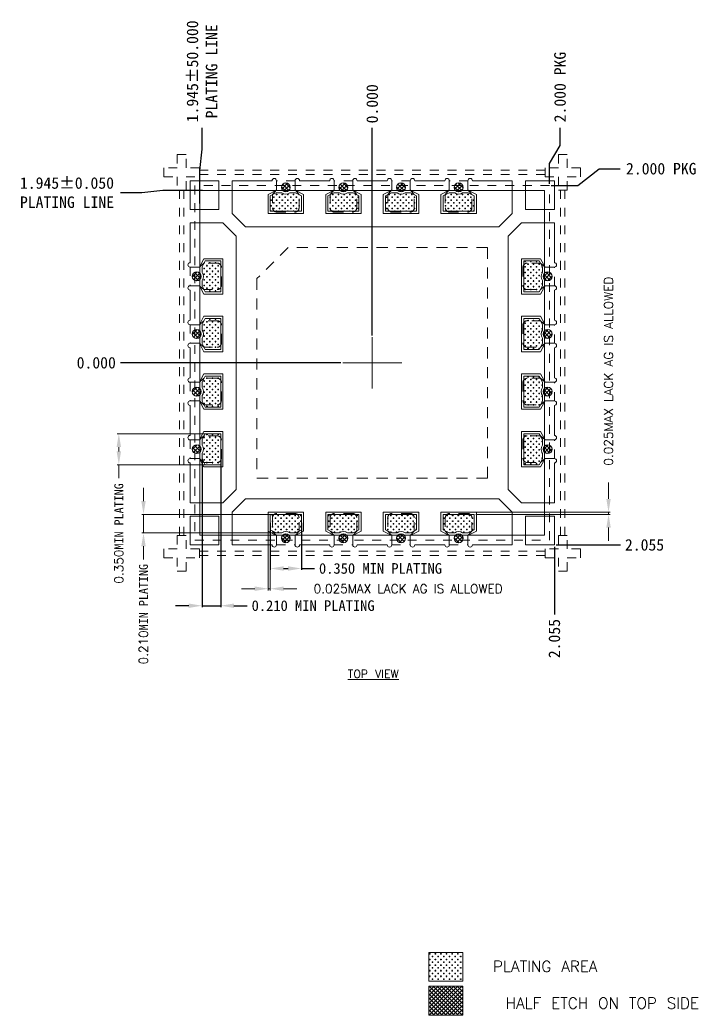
# Model space of a CAD drawing. Header units: millimetres. Extents: x 9.3 to 17, y -6.7 to 4.5.
import ezdxf
from ezdxf.enums import TextEntityAlignment as Align

# ---------------------------------------------------------------- set-up
doc = ezdxf.new("R2010")
doc.units = ezdxf.units.MM
for name, pattern in [('CENTER', [2, 1.25, -0.25, 0.25, -0.25]), ('DASHED', [0.75, 0.5, -0.25]), ('HIDDEN', [0.375, 0.25, -0.125])]:
    doc.linetypes.add(name, pattern=pattern)
doc.layers.get('Defpoints').update_dxf_attribs({"lineweight": 18})
for name, color, linetype, lineweight in [('1', 7, 'Continuous', 18), ('1D', 4, 'Continuous', 18), ('DIM', 4, 'Continuous', 18), ('Pkg', 2, 'DASHED', 9)]:
    doc.layers.add(name, color=color, linetype=linetype, lineweight=lineweight)
for name, color, linetype in [('HALF ETCH ON TOP SIDE', 6, 'Continuous'), ('PLATING', 3, 'Continuous'), ('中心线', 1, 'CENTER'), ('标注', 4, 'Continuous'), ('標注', 4, 'Continuous')]:
    doc.layers.add(name, color=color, linetype=linetype)
doc.styles.add('SIMPLEX', font='simplex.shx', dxfattribs={"bigfont": 'gbcbig.shx'})
doc.styles.get("Standard").update_dxf_attribs({"font": 'txt', "bigfont": 'gbcbig.shx'})
doc.styles.add('宋体', font='SimSun.ttf')
doc.dimstyles.new('3D', dxfattribs={"dimtxt": 0.075, "dimasz": 0.05, "dimexe": 0.02, "dimexo": 0.02, "dimgap": 0.02, "dimtad": 0, "dimdec": 3, "dimzin": 1, "dimdsep": 46, "dimtxsty": 'SIMPLEX', "dimcen": 0.05, "dimclrd": 256, "dimclre": 256, "dimclrt": 256, "dimadec": 0, "dimazin": 1, "dimtm": 1.25, "dimtfac": 1, "dimtdec": 3, "dimtofl": 0, "dimtmove": 0, "dimatfit": 3, "dimfxl": 1, "dimtolj": 1, "dimtzin": 0, "dimlwd": -1, "dimlwe": -1, "dimarcsym": 0})
doc.dimstyles.new('ISO-25', dxfattribs={"dimtxt": 2.5, "dimasz": 2.5, "dimexe": 1.25, "dimexo": 0.625, "dimtad": 1, "dimtxsty": 'Standard', "dimcen": 2.5, "dimadec": 0, "dimazin": 0, "dimtfac": 1, "dimtmove": 0, "dimatfit": 3, "dimfxl": 1, "dimarcsym": 0})
doc.dimstyles.new('tapp', dxfattribs={"dimtxt": 1.15, "dimasz": 1.75, "dimexe": 0.5, "dimexo": 0.5, "dimgap": 0.2, "dimtad": 0, "dimdec": 3, "dimzin": 0, "dimdsep": 46, "dimtxsty": 'SIMPLEX', "dimcen": 0, "dimdle": 3.5, "dimclrd": 256, "dimclre": 256, "dimclrt": 256, "dimazin": 0, "dimtfac": 0.6, "dimtdec": 3, "dimtofl": 0, "dimtmove": 0, "dimatfit": 3, "dimfxl": 1, "dimtolj": 1, "dimtzin": 0, "dimarcsym": 0})

# ---------------------------------------------------------------- blocks, each defined once
blk = doc.blocks.new('*D8')
at = {"layer": 'Defpoints', "color": 0, "transparency": 16777216}
for p in [(1899.893, 733.235), (1899.094, 733.045), (1897.094, 731.045)]:
    blk.add_point(p, dxfattribs=at)
at = {"layer": '标注', "lineweight": -2, "transparency": 16777216}
for p, q in [((1899.413, 733.045), (1899.653, 733.235)), ((1899.653, 733.235), (1899.893, 733.235)), ((1899.114, 733.045), (1899.413, 733.045))]:
    blk.add_line(p, q, dxfattribs=at)
at = {"layer": '标注', "lineweight": 5, "transparency": 16777216, "insert": (1900.355, 733.235), "char_height": 0.13, "attachment_point": 5, "style": '宋体'}
blk.add_mtext('\\A1;2.000 PKG', dxfattribs=at)
blk = doc.blocks.new('*D9')
at = {"layer": 'Defpoints', "color": 0, "transparency": 16777216}
for p in [(1897.094, 733.695), (1897.094, 731.334), (1897.094, 731.334)]:
    blk.add_point(p, dxfattribs=at)
at = {"layer": '标注', "lineweight": -2, "transparency": 16777216}
blk.add_line((1897.094, 731.354), (1897.094, 733.695), dxfattribs=at)
at = {"layer": '标注', "lineweight": 5, "transparency": 16777216, "insert": (1897.094, 733.968), "char_height": 0.13, "attachment_point": 5, "rotation": 90, "style": '宋体'}
blk.add_mtext('\\A1;0.000', dxfattribs=at)
blk = doc.blocks.new('*D10')
at = {"layer": 'Defpoints', "color": 0, "transparency": 16777216}
for p in [(1899.213, 733.696), (1899.094, 733.045), (1897.094, 731.045)]:
    blk.add_point(p, dxfattribs=at)
at = {"layer": '标注', "lineweight": -2, "transparency": 16777216}
for p, q in [((1899.213, 733.496), (1899.213, 733.696)), ((1899.094, 733.296), (1899.213, 733.496)), ((1899.094, 733.065), (1899.094, 733.296))]:
    blk.add_line(p, q, dxfattribs=at)
at = {"layer": '标注', "lineweight": 5, "transparency": 16777216, "insert": (1899.213, 734.157), "char_height": 0.13, "attachment_point": 5, "rotation": 90, "style": '宋体'}
blk.add_mtext('\\A1;2.000 PKG', dxfattribs=at)
blk = doc.blocks.new('*D11')
at = {"layer": 'Defpoints', "color": 0, "transparency": 16777216}
for p in [(1894.253, 731.045), (1896.761, 731.045), (1897.094, 731.045)]:
    blk.add_point(p, dxfattribs=at)
at = {"layer": '标注', "lineweight": -2, "transparency": 16777216}
blk.add_line((1896.741, 731.045), (1894.253, 731.045), dxfattribs=at)
at = {"layer": '标注', "lineweight": 5, "transparency": 16777216, "insert": (1893.98, 731.045), "char_height": 0.13, "attachment_point": 5, "style": '宋体'}
blk.add_mtext('\\A1;0.000', dxfattribs=at)
blk = doc.blocks.new('*D12')
at = {"layer": 'Defpoints', "color": 0, "transparency": 16777216}
for p in [(1897.094, 731.045), (1899.149, 728.99), (1899.894, 728.99)]:
    blk.add_point(p, dxfattribs=at)
at = {"layer": '标注', "lineweight": -2, "transparency": 16777216}
blk.add_line((1899.169, 728.99), (1899.894, 728.99), dxfattribs=at)
at = {"layer": '标注', "lineweight": 5, "transparency": 16777216, "insert": (1900.166, 728.99), "char_height": 0.13, "attachment_point": 5, "style": '宋体'}
blk.add_mtext('\\A1;2.055', dxfattribs=at)
blk = doc.blocks.new('*D13')
at = {"layer": 'Defpoints', "color": 0, "transparency": 16777216}
for p in [(1897.094, 731.045), (1899.149, 728.99), (1899.149, 728.205)]:
    blk.add_point(p, dxfattribs=at)
at = {"layer": '标注', "lineweight": -2, "transparency": 16777216}
blk.add_line((1899.149, 728.97), (1899.149, 728.205), dxfattribs=at)
at = {"layer": '标注', "lineweight": 5, "transparency": 16777216, "insert": (1899.149, 727.933), "char_height": 0.13, "attachment_point": 5, "rotation": 90, "style": '宋体'}
blk.add_mtext('\\A1;2.055', dxfattribs=at)
blk = doc.blocks.new('*U1')
at = {"layer": '1', "linetype": 'Continuous', "lineweight": 5}
blk.add_lwpolyline([(-0.17, 0), (0.17, 0)], dxfattribs=at)
blk = doc.blocks.new('*U0')
at = {"layer": '1', "color": 0, "linetype": 'ByBlock', "lineweight": -2, "transparency": 16777216}
for p in [(0, 0), (0.65, 0), (1.3, 0)]:
    blk.add_blockref('*U1', p, dxfattribs=at)
blk = doc.blocks.new('*U3')
at = {"layer": '1', "linetype": 'Continuous', "lineweight": 5}
blk.add_lwpolyline([(-0.17, 0), (0.17, 0)], dxfattribs=at)
blk = doc.blocks.new('*U2')
at = {"layer": '1', "color": 0, "linetype": 'ByBlock', "lineweight": -2, "transparency": 16777216}
for p in [(0, 0), (0.65, 0), (1.3, 0)]:
    blk.add_blockref('*U3', p, dxfattribs=at)
blk = doc.blocks.new('*U5')
at = {"layer": '1', "linetype": 'Continuous', "lineweight": 5}
blk.add_lwpolyline([(-0.17, 0), (0.17, 0)], dxfattribs=at)
blk = doc.blocks.new('*U4')
at = {"layer": '1', "color": 0, "linetype": 'ByBlock', "lineweight": -2, "transparency": 16777216}
for p in [(0, 0), (0.65, 0), (1.3, 0)]:
    blk.add_blockref('*U5', p, dxfattribs=at)
blk = doc.blocks.new('*U7')
at = {"layer": '1', "linetype": 'Continuous', "lineweight": 5}
blk.add_lwpolyline([(-0.17, 0), (0.17, 0)], dxfattribs=at)
blk = doc.blocks.new('*U6')
at = {"layer": '1', "color": 0, "linetype": 'ByBlock', "lineweight": -2, "transparency": 16777216}
for p in [(0, 0), (0.65, 0), (1.3, 0)]:
    blk.add_blockref('*U7', p, dxfattribs=at)
blk = doc.blocks.new('*D14')
at = {"layer": 'Defpoints', "color": 0, "transparency": 16777216}
for p in [(1895.174, 733.695), (1895.149, 732.821), (1897.094, 731.334)]:
    blk.add_point(p, dxfattribs=at)
at = {"layer": '标注', "lineweight": -2, "transparency": 16777216}
for p, q in [((1895.174, 733.455), (1895.174, 733.695)), ((1895.149, 733.215), (1895.174, 733.455)), ((1895.149, 732.841), (1895.149, 733.215))]:
    blk.add_line(p, q, dxfattribs=at)
at = {"layer": '标注', "transparency": 16777216, "insert": (1895.174, 734.334), "char_height": 0.13, "attachment_point": 5, "rotation": 90, "style": '宋体'}
blk.add_mtext('\\A1;1.945%%p50.000\\P\\f宋体|b0|i0|c134|p2;PLATING LINE', dxfattribs=at)
blk = doc.blocks.new('*D15')
at = {"layer": 'Defpoints', "color": 0, "transparency": 16777216}
for p in [(1894.253, 732.965), (1895.199, 732.99), (1897.094, 731.045)]:
    blk.add_point(p, dxfattribs=at)
at = {"layer": '标注', "lineweight": -2, "transparency": 16777216}
for p, q in [((1894.493, 732.965), (1894.253, 732.965)), ((1894.733, 732.99), (1894.493, 732.965)), ((1895.179, 732.99), (1894.733, 732.99))]:
    blk.add_line(p, q, dxfattribs=at)
at = {"layer": '标注', "transparency": 16777216, "insert": (1893.65, 732.965), "char_height": 0.13, "attachment_point": 5, "style": '宋体'}
blk.add_mtext('\\A1;1.945%%p0.050\\PPLATING LINE', dxfattribs=at)
blk = doc.blocks.new('*D16')
at = {"layer": 'Defpoints', "color": 0, "transparency": 16777216}
for p in [(1895.174, 729.978), (1895.384, 729.978), (1895.384, 728.304)]:
    blk.add_point(p, dxfattribs=at)
at = {"layer": '标注', "color": 0, "lineweight": -2, "transparency": 16777216}
for p, q in [((1895.174, 729.963), (1895.174, 728.289)), ((1895.384, 729.963), (1895.384, 728.289)), ((1895.024, 728.304), (1894.874, 728.304)), ((1895.174, 728.304), (1895.384, 728.304)), ((1895.534, 728.304), (1895.684, 728.304))]:
    blk.add_line(p, q, dxfattribs=at)
at = {"layer": '标注', "color": 0, "transparency": 16777216}
for points in [[(1895.024, 728.279), (1895.024, 728.329), (1895.174, 728.304)], [(1895.534, 728.329), (1895.534, 728.279), (1895.384, 728.304)]]:
    blk.add_solid(points, dxfattribs=at)
at = {"layer": '标注', "color": 0, "lineweight": 5, "transparency": 16777216, "insert": (1896.427, 728.304), "char_height": 0.12, "attachment_point": 5, "style": '宋体'}
blk.add_mtext('0.210 MIN PLATING', dxfattribs=at)
blk = doc.blocks.new('*D17')
at = {"layer": 'Defpoints', "color": 0, "transparency": 16777216}
for p in [(1895.994, 729.335), (1894.513, 729.125), (1896.024, 729.125)]:
    blk.add_point(p, dxfattribs=at)
at = {"layer": '標注', "lineweight": 13, "transparency": 16777216}
for p, q in [((1894.513, 729.485), (1894.513, 729.635)), ((1895.974, 729.335), (1894.493, 729.335)), ((1894.513, 729.335), (1894.513, 729.125)), ((1896.004, 729.125), (1894.493, 729.125)), ((1894.513, 728.975), (1894.513, 728.825))]:
    blk.add_line(p, q, dxfattribs=at)
at = {"layer": '標注', "transparency": 16777216}
for points in [[(1894.488, 729.485), (1894.538, 729.485), (1894.513, 729.335)], [(1894.538, 728.975), (1894.488, 728.975), (1894.513, 729.125)]]:
    blk.add_solid(points, dxfattribs=at)
at = {"layer": '標注', "lineweight": 5, "transparency": 16777216, "insert": (1894.513, 728.208), "char_height": 0.1, "attachment_point": 5, "rotation": 90, "style": 'SIMPLEX'}
blk.add_mtext('\\A1;0.210{\\f宋体|b0|i0|c134|p2;MIN PLATING}', dxfattribs=at)
blk = doc.blocks.new('*D18')
at = {"layer": 'Defpoints', "color": 0, "transparency": 16777216}
for p in [(1898.219, 729.36), (1898.244, 729.335), (1899.76, 729.335)]:
    blk.add_point(p, dxfattribs=at)
at = {"layer": '標注', "lineweight": 13, "transparency": 16777216}
for p, q in [((1899.76, 729.51), (1899.76, 729.695)), ((1898.239, 729.36), (1899.78, 729.36)), ((1898.264, 729.335), (1899.78, 729.335)), ((1899.76, 729.36), (1899.76, 729.335)), ((1899.76, 729.185), (1899.76, 729.035))]:
    blk.add_line(p, q, dxfattribs=at)
at = {"layer": '標注', "transparency": 16777216}
for points in [[(1899.735, 729.51), (1899.785, 729.51), (1899.76, 729.36)], [(1899.785, 729.185), (1899.735, 729.185), (1899.76, 729.335)]]:
    blk.add_solid(points, dxfattribs=at)
at = {"layer": '標注', "lineweight": 5, "transparency": 16777216, "insert": (1899.76, 730.951), "char_height": 0.1, "attachment_point": 5, "rotation": 90, "style": 'SIMPLEX'}
blk.add_mtext('\\A1;0.025\\Fsimplex.shx,gbcbig.shx;MAX LACK AG IS ALLOWED', dxfattribs=at)
blk = doc.blocks.new('*D19')
at = {"layer": 'Defpoints', "color": 0, "transparency": 16777216}
for p in [(1895.919, 729.355), (1895.944, 729.175), (1895.944, 728.496)]:
    blk.add_point(p, dxfattribs=at)
at = {"layer": '標注', "lineweight": 13, "transparency": 16777216}
for p, q in [((1895.919, 729.335), (1895.919, 728.476)), ((1895.944, 729.155), (1895.944, 728.476)), ((1895.769, 728.496), (1895.619, 728.496)), ((1895.919, 728.496), (1895.944, 728.496)), ((1896.094, 728.496), (1896.244, 728.496))]:
    blk.add_line(p, q, dxfattribs=at)
at = {"layer": '標注', "transparency": 16777216}
for points in [[(1895.769, 728.471), (1895.769, 728.521), (1895.919, 728.496)], [(1896.094, 728.521), (1896.094, 728.471), (1895.944, 728.496)]]:
    blk.add_solid(points, dxfattribs=at)
at = {"layer": '標注', "lineweight": 5, "transparency": 16777216, "insert": (1897.499, 728.496), "char_height": 0.1, "attachment_point": 5, "style": 'SIMPLEX'}
blk.add_mtext('\\A1;0.025MAX LACK AG IS ALLOWED', dxfattribs=at)
blk = doc.blocks.new('*D20')
at = {"layer": 'Defpoints', "color": 0, "transparency": 16777216}
for p in [(1895.944, 729.255), (1896.294, 729.255), (1896.294, 728.724)]:
    blk.add_point(p, dxfattribs=at)
at = {"layer": '标注', "color": 0, "lineweight": -2, "transparency": 16777216}
for p, q in [((1895.944, 729.24), (1895.944, 728.709)), ((1896.294, 729.24), (1896.294, 728.709)), ((1896.094, 728.724), (1896.144, 728.724)), ((1896.294, 728.724), (1896.444, 728.724))]:
    blk.add_line(p, q, dxfattribs=at)
at = {"layer": '标注', "color": 0, "transparency": 16777216}
for points in [[(1896.094, 728.749), (1896.094, 728.699), (1895.944, 728.724)], [(1896.144, 728.699), (1896.144, 728.749), (1896.294, 728.724)]]:
    blk.add_solid(points, dxfattribs=at)
at = {"layer": '标注', "color": 0, "lineweight": 5, "transparency": 16777216, "insert": (1897.187, 728.724), "char_height": 0.12, "attachment_point": 5, "style": '宋体'}
blk.add_mtext('0.350 MIN PLATING', dxfattribs=at)
blk = doc.blocks.new('*U23')
at = {"layer": 'PLATING', "linetype": 'ByBlock', "lineweight": 0}
h = blk.add_hatch(dxfattribs=at)
h.set_pattern_fill('CROSS', color=3, scale=0.005)
h.set_pattern_definition([(0, (-12.31825, 1.173537), (0.03175, 0.03175), [0.015875, -0.047625]), (90, (-12.310312, 1.1656), (-0.03175, 0.03175), [0.015875, -0.047625])])
h.paths.add_polyline_path([(-0.175, 0.105), (-0.175, -0.07), (-0.108, -0.105), (-0.045, -0.105, -0.333333), (0.045, -0.105), (0.108, -0.105), (0.175, -0.07), (0.175, 0.105)])
at = {"layer": 'PLATING', "linetype": 'Continuous', "lineweight": 5}
for p, q in [((-0.175, 0.105), (-0.175, -0.07)), ((0.175, 0.105), (-0.175, 0.105)), ((0.175, -0.07), (0.175, 0.105)), ((-0.175, -0.07), (-0.108, -0.105)), ((-0.108, -0.105), (-0.045, -0.105)), ((0.045, -0.105), (0.108, -0.105)), ((0.108, -0.105), (0.175, -0.07))]:
    blk.add_line(p, q, dxfattribs=at)
blk.add_arc((0, -0.165), 0.075, 53.1301, 126.8699, dxfattribs=at)
blk = doc.blocks.new('*U22')
at = {"layer": '1', "color": 0, "linetype": 'ByBlock', "lineweight": -2, "transparency": 16777216}
for p in [(0, 0), (0.65, 0), (1.3, 0), (1.95, 0)]:
    blk.add_blockref('*U23', p, dxfattribs=at)
blk = doc.blocks.new('*U21')
at = {"layer": '1'}
blk.add_blockref('*U22', (-0.975, 0), dxfattribs=at)
blk = doc.blocks.new('*U24')
at = {"layer": 'PLATING', "color": 0, "linetype": 'ByBlock', "lineweight": -2, "transparency": 16777216}
for p, rotation in [((1897.094, 732.86), 180), ((1895.279, 731.045), 269.9999999999999), ((1898.909, 731.045), 90)]:
    blk.add_blockref('*U21', p, dxfattribs=dict(at, rotation=rotation))
blk.add_blockref('*U21', (1897.094, 729.23), dxfattribs=at)
blk = doc.blocks.new('*U28')
at = {"layer": '1D', "color": 4, "linetype": 'HIDDEN', "lineweight": 5, "ltscale": 0.3}
for p, q in [((-0.105, 0.125), (-0.15, 0.075)), ((0.105, 0.125), (0.15, 0.075))]:
    blk.add_line(p, q, dxfattribs=at)
at = {"layer": '1D', "color": 4, "linetype": 'DASHED', "lineweight": 5, "ltscale": 0.08}
for p, q in [((-0.15, 0.075), (-0.15, -0.075)), ((0.15, -0.075), (0.15, 0.075)), ((-0.1, -0.125), (0.1, -0.125))]:
    blk.add_line(p, q, dxfattribs=at)
for centre, start, end in [((-0.1, -0.075), 180, 270), ((0.1, -0.075), 270, 0)]:
    blk.add_arc(centre, 0.05, start, end, dxfattribs=at)
blk = doc.blocks.new('*U27')
at = {"layer": '1', "color": 0, "linetype": 'ByBlock', "lineweight": -2, "transparency": 16777216}
for p in [(0, 0), (0.65, 0), (1.3, 0), (1.95, 0)]:
    blk.add_blockref('*U28', p, dxfattribs=at)
blk = doc.blocks.new('*U26')
at = {"layer": '1'}
blk.add_blockref('*U27', (-0.975, 0), dxfattribs=at)
blk = doc.blocks.new('*U25')
at = {"layer": '1', "color": 0, "linetype": 'ByBlock', "lineweight": -2, "transparency": 16777216}
blk.add_blockref('*U26', (1883.702, 732.831), dxfattribs=at)
for p, rotation in [((1881.877, 731.006), 90), ((1885.527, 731.006), 270), ((1883.702, 729.181), 180)]:
    blk.add_blockref('*U26', p, dxfattribs=dict(at, rotation=rotation))
blk = doc.blocks.new('*D29')
at = {"layer": 'Defpoints', "color": 0, "transparency": 16777216}
for p in [(1895.307, 730.245), (1894.235, 729.895), (1895.296, 729.895)]:
    blk.add_point(p, dxfattribs=at)
at = {"layer": '標注', "lineweight": 13, "transparency": 16777216}
for p, q in [((1895.287, 730.245), (1894.215, 730.245)), ((1894.235, 730.095), (1894.235, 730.045)), ((1895.276, 729.895), (1894.215, 729.895)), ((1894.235, 729.895), (1894.235, 729.745))]:
    blk.add_line(p, q, dxfattribs=at)
at = {"layer": '標注', "transparency": 16777216}
for points in [[(1894.26, 730.095), (1894.21, 730.095), (1894.235, 730.245)], [(1894.21, 730.045), (1894.26, 730.045), (1894.235, 729.895)]]:
    blk.add_solid(points, dxfattribs=at)
at = {"layer": '標注', "lineweight": 5, "transparency": 16777216, "insert": (1894.235, 729.119), "char_height": 0.1, "attachment_point": 5, "rotation": 90, "style": 'SIMPLEX'}
blk.add_mtext('\\A1;0.350{\\f宋体|b0|i0|c134|p2;MIN PLATING}', dxfattribs=at)

msp = doc.modelspace()

# ---------------------------------------------------------------- hatches: boundary and pattern name
at = {"layer": 'HALF ETCH ON TOP SIDE', "lineweight": 5}
h = msp.add_hatch(dxfattribs=at)
h.set_pattern_fill('ANSI37', color=6, scale=0.01, angle=90, style=0)
h.set_pattern_definition([(135, (12.64185, 0.81689), (-0.02245064, -0.02245064), []), (225, (12.64185, 0.81689), (0.02245064, -0.02245064), [])])
h.paths.add_polyline_path([(12.3641, 2.6415, -1.2302604), (12.2682, 2.6215, -0.1032437), (12.2724, 2.6415)])
h.paths.add_polyline_path([(12.3641, 2.6415), (12.2724, 2.6415, -0.6546537)])
h = msp.add_hatch(dxfattribs=at)
h.set_pattern_fill('ANSI37', color=6, scale=0.01, angle=90, style=0)
h.set_pattern_definition([(135, (13.29185, 0.81689), (-0.02245064, -0.02245064), []), (225, (13.29185, 0.81689), (0.02245064, -0.02245064), [])])
h.paths.add_polyline_path([(13.0141, 2.6415, -1.2302604), (12.9182, 2.6215, -0.1032437), (12.9224, 2.6415)])
h.paths.add_polyline_path([(13.0141, 2.6415), (12.9224, 2.6415, -0.6546537)])
h = msp.add_hatch(dxfattribs=at)
h.set_pattern_fill('ANSI37', color=6, scale=0.01, angle=90, style=0)
h.set_pattern_definition([(135, (13.94185, 0.81689), (-0.02245064, -0.02245064), []), (225, (13.94185, 0.81689), (0.02245064, -0.02245064), [])])
h.paths.add_polyline_path([(13.6641, 2.6415, -1.2302604), (13.5682, 2.6215, -0.1032437), (13.5724, 2.6415)])
h.paths.add_polyline_path([(13.6641, 2.6415), (13.5724, 2.6415, -0.6546537)])
h = msp.add_hatch(dxfattribs=at)
h.set_pattern_fill('ANSI37', color=6, scale=0.01, angle=90, style=0)
h.set_pattern_definition([(135, (14.59185, 0.81689), (-0.02245064, -0.02245064), []), (225, (14.59185, 0.81689), (0.02245064, -0.02245064), [])])
h.paths.add_polyline_path([(14.3141, 2.6415, -1.2302604), (14.2182, 2.6215, -0.1032437), (14.2224, 2.6415)])
h.paths.add_polyline_path([(14.3141, 2.6415), (14.2224, 2.6415, -0.6546537)])
h = msp.add_hatch(dxfattribs=at)
h.set_pattern_fill('ANSI37', color=6, scale=0.01, angle=180, style=0)
h.set_pattern_definition([(225, (13.117822, 1.940065), (0.02245064, -0.02245064), []), (315, (13.117822, 1.940065), (0.02245064, 0.02245064), [])])
h.paths.add_polyline_path([(11.2932, 1.6623, -1.2302604), (11.3132, 1.5665, -0.1032437), (11.2932, 1.5706)])
h.paths.add_polyline_path([(11.2932, 1.6623), (11.2932, 1.5706, -0.6546537)])
h = msp.add_hatch(dxfattribs=at)
h.set_pattern_fill('ANSI37', color=6, scale=0.01, angle=360, style=0)
h.set_pattern_definition([(45, (13.468676, 1.292862), (-0.02245064, 0.02245064), []), (135, (13.468676, 1.292862), (-0.02245064, -0.02245064), [])])
h.paths.add_polyline_path([(15.2932, 1.5706, -1.2302604), (15.2732, 1.6665, -0.1032437), (15.2932, 1.6623)])
h.paths.add_polyline_path([(15.2932, 1.5706), (15.2932, 1.6623, -0.6546537)])
h = msp.add_hatch(dxfattribs=at)
h.set_pattern_fill('ANSI37', color=6, scale=0.01, angle=180, style=0)
h.set_pattern_definition([(225, (13.117822, 1.290065), (0.02245064, -0.02245064), []), (315, (13.117822, 1.290065), (0.02245064, 0.02245064), [])])
h.paths.add_polyline_path([(11.2932, 1.0123, -1.2302604), (11.3132, 0.9165, -0.1032437), (11.2932, 0.9206)])
h.paths.add_polyline_path([(11.2932, 1.0123), (11.2932, 0.9206, -0.6546537)])
h = msp.add_hatch(dxfattribs=at)
h.set_pattern_fill('ANSI37', color=6, scale=0.01, angle=360, style=0)
h.set_pattern_definition([(45, (13.468676, 0.642862), (-0.02245064, 0.02245064), []), (135, (13.468676, 0.642862), (-0.02245064, -0.02245064), [])])
h.paths.add_polyline_path([(15.2932, 0.9206, -1.2302604), (15.2732, 1.0165, -0.1032437), (15.2932, 1.0123)])
h.paths.add_polyline_path([(15.2932, 0.9206), (15.2932, 1.0123, -0.6546537)])
h = msp.add_hatch(dxfattribs=at)
h.set_pattern_fill('ANSI37', color=6, scale=0.01, angle=180, style=0)
h.set_pattern_definition([(225, (13.117822, 0.640065), (0.02245064, -0.02245064), []), (315, (13.117822, 0.640065), (0.02245064, 0.02245064), [])])
h.paths.add_polyline_path([(11.2932, 0.3623, -1.2302604), (11.3132, 0.2665, -0.1032437), (11.2932, 0.2706)])
h.paths.add_polyline_path([(11.2932, 0.3623), (11.2932, 0.2706, -0.6546537)])
h = msp.add_hatch(dxfattribs=at)
h.set_pattern_fill('ANSI37', color=6, scale=0.01, angle=360, style=0)
h.set_pattern_definition([(45, (13.468676, -0.007138), (-0.02245064, 0.02245064), []), (135, (13.468676, -0.007138), (-0.02245064, -0.02245064), [])])
h.paths.add_polyline_path([(15.2932, 0.2706, -1.2302604), (15.2732, 0.3665, -0.1032437), (15.2932, 0.3623)])
h.paths.add_polyline_path([(15.2932, 0.2706), (15.2932, 0.3623, -0.6546537)])
h = msp.add_hatch(dxfattribs=at)
h.set_pattern_fill('ANSI37', color=6, scale=0.01, angle=180, style=0)
h.set_pattern_definition([(225, (13.117822, -0.009935), (0.02245064, -0.02245064), []), (315, (13.117822, -0.009935), (0.02245064, 0.02245064), [])])
h.paths.add_polyline_path([(11.2932, -0.2877, -1.2302604), (11.3132, -0.3835, -0.1032437), (11.2932, -0.3794)])
h.paths.add_polyline_path([(11.2932, -0.2877), (11.2932, -0.3794, -0.6546537)])
h = msp.add_hatch(dxfattribs=at)
h.set_pattern_fill('ANSI37', color=6, scale=0.01, angle=360, style=0)
h.set_pattern_definition([(45, (13.468676, -0.657138), (-0.02245064, 0.02245064), []), (135, (13.468676, -0.657138), (-0.02245064, -0.02245064), [])])
h.paths.add_polyline_path([(15.2932, -0.3794, -1.2302604), (15.2732, -0.2835, -0.1032437), (15.2932, -0.2877)])
h.paths.add_polyline_path([(15.2932, -0.3794), (15.2932, -0.2877, -0.6546537)])
h = msp.add_hatch(dxfattribs=at)
h.set_pattern_fill('ANSI37', color=6, scale=0.01, angle=270, style=0)
h.set_pattern_definition([(315, (11.994647, 0.466036), (0.02245064, 0.02245064), []), (45, (11.994647, 0.466036), (-0.02245064, 0.02245064), [])])
h.paths.add_polyline_path([(12.2724, -1.3585, -1.2302604), (12.3682, -1.3385, -0.1032437), (12.3641, -1.3585)])
h.paths.add_polyline_path([(12.2724, -1.3585), (12.3641, -1.3585, -0.6546537)])
h = msp.add_hatch(dxfattribs=at)
h.set_pattern_fill('ANSI37', color=6, scale=0.01, angle=270, style=0)
h.set_pattern_definition([(315, (12.644647, 0.466036), (0.02245064, 0.02245064), []), (45, (12.644647, 0.466036), (-0.02245064, 0.02245064), [])])
h.paths.add_polyline_path([(12.9224, -1.3585, -1.2302604), (13.0182, -1.3385, -0.1032437), (13.0141, -1.3585)])
h.paths.add_polyline_path([(12.9224, -1.3585), (13.0141, -1.3585, -0.6546537)])
h = msp.add_hatch(dxfattribs=at)
h.set_pattern_fill('ANSI37', color=6, scale=0.01, angle=270, style=0)
h.set_pattern_definition([(315, (13.294647, 0.466036), (0.02245064, 0.02245064), []), (45, (13.294647, 0.466036), (-0.02245064, 0.02245064), [])])
h.paths.add_polyline_path([(13.5724, -1.3585, -1.2302604), (13.6682, -1.3385, -0.1032437), (13.6641, -1.3585)])
h.paths.add_polyline_path([(13.5724, -1.3585), (13.6641, -1.3585, -0.6546537)])
h = msp.add_hatch(dxfattribs=at)
h.set_pattern_fill('ANSI37', color=6, scale=0.01, angle=270, style=0)
h.set_pattern_definition([(315, (13.944647, 0.466036), (0.02245064, 0.02245064), []), (45, (13.944647, 0.466036), (-0.02245064, 0.02245064), [])])
h.paths.add_polyline_path([(14.2224, -1.3585, -1.2302604), (14.3182, -1.3385, -0.1032437), (14.3141, -1.3585)])
h.paths.add_polyline_path([(14.2224, -1.3585), (14.3141, -1.3585, -0.6546537)])
at = {"layer": 'HALF ETCH ON TOP SIDE', "lineweight": 5, "ltscale": 3}
h = msp.add_hatch(dxfattribs=at)
h.set_pattern_fill('ANSI37', color=6, scale=0.01, angle=270, style=0)
h.paths.add_polyline_path([(14.3155, -6.3939), (13.9325, -6.3939), (13.9325, -6.7194), (14.3155, -6.7194)])
at = {"layer": 'PLATING', "linetype": 'ByBlock', "lineweight": 0}
h = msp.add_hatch(dxfattribs=at)
h.set_pattern_fill('CROSS', color=3, scale=0.005)
h.set_pattern_definition([(0, (-1102.776952, 92.524252), (0.03175, 0.03175), [0.015875, -0.047625]), (90, (-1102.769015, 92.516315), (-0.03175, 0.03175), [0.015875, -0.047625])])
h.paths.add_polyline_path([(14.3155, -6.0112), (13.9325, -6.0112), (13.9325, -6.3367), (14.3155, -6.3367)])

# ---------------------------------------------------------------- linework, layer by layer
at = {"layer": '1', "linetype": 'Continuous', "lineweight": 5}
for p, q in [((11.5632, 2.3715), (11.5632, 2.6965)), ((11.7132, 2.3275), (11.7132, 2.6965)), ((12.2132, 2.6965), (12.2132, 2.5915)), ((12.4232, 2.6965), (12.4232, 2.5915)), ((12.8632, 2.6965), (12.8632, 2.5915)), ((13.0732, 2.6965), (13.0732, 2.5915)), ((13.5132, 2.6965), (13.5132, 2.5915)), ((13.7232, 2.6965), (13.7232, 2.5915)), ((14.1632, 2.6965), (14.1632, 2.5915)), ((14.3732, 2.6965), (14.3732, 2.5915)), ((14.8732, 2.3275), (14.8732, 2.6965)), ((15.0232, 2.3715), (15.0232, 2.6965)), ((12.2132, 2.5915), (12.1182, 2.5415)), ((12.5182, 2.5415), (12.4232, 2.5915)), ((12.8632, 2.5915), (12.7682, 2.5415)), ((13.1682, 2.5415), (13.0732, 2.5915)), ((13.5132, 2.5915), (13.4182, 2.5415)), ((13.8182, 2.5415), (13.7232, 2.5915)), ((14.1632, 2.5915), (14.0682, 2.5415)), ((14.4682, 2.5415), (14.3732, 2.5915)), ((12.1182, 2.5415), (12.1182, 2.3265)), ((12.5182, 2.3265), (12.5182, 2.5415)), ((12.7682, 2.5415), (12.7682, 2.3265)), ((13.1682, 2.3265), (13.1682, 2.5415)), ((13.4182, 2.5415), (13.4182, 2.3265)), ((13.8182, 2.3265), (13.8182, 2.5415)), ((14.0682, 2.5415), (14.0682, 2.3265)), ((14.4682, 2.3265), (14.4682, 2.5415)), ((11.5632, 2.3715), (11.2382, 2.3715)), ((15.0232, 2.3715), (15.3482, 2.3715)), ((11.8643, 2.1765), (11.7132, 2.3275)), ((12.5182, 2.3265), (12.1182, 2.3265)), ((13.1682, 2.3265), (12.7682, 2.3265)), ((13.8182, 2.3265), (13.4182, 2.3265)), ((14.4682, 2.3265), (14.0682, 2.3265)), ((14.7222, 2.1765), (14.8732, 2.3275)), ((11.6072, 2.2215), (11.2382, 2.2215)), ((11.7582, 2.0704), (11.6072, 2.2215)), ((14.7222, 2.1765), (11.8643, 2.1765)), ((14.8282, 2.0704), (14.9793, 2.2215)), ((14.9793, 2.2215), (15.3482, 2.2215)), ((11.7582, 2.0704), (11.7582, -0.7875)), ((14.8282, -0.7875), (14.8282, 2.0704)), ((11.3932, 1.8165), (11.3432, 1.7215)), ((11.6082, 1.8165), (11.3932, 1.8165)), ((11.6082, 1.8165), (11.6082, 1.4165)), ((15.1932, 1.8165), (14.9782, 1.8165)), ((14.9782, 1.4165), (14.9782, 1.8165)), ((15.2432, 1.7215), (15.1932, 1.8165)), ((11.2382, 1.7215), (11.3432, 1.7215)), ((15.3482, 1.7215), (15.2432, 1.7215)), ((11.2382, 1.5115), (11.3432, 1.5115)), ((11.3432, 1.5115), (11.3932, 1.4165)), ((15.1932, 1.4165), (15.2432, 1.5115)), ((15.3482, 1.5115), (15.2432, 1.5115)), ((11.3932, 1.4165), (11.6082, 1.4165)), ((14.9782, 1.4165), (15.1932, 1.4165)), ((11.3932, 1.1665), (11.3432, 1.0715)), ((11.6082, 1.1665), (11.3932, 1.1665)), ((11.6082, 1.1665), (11.6082, 0.7665)), ((15.1932, 1.1665), (14.9782, 1.1665)), ((14.9782, 0.7665), (14.9782, 1.1665)), ((15.2432, 1.0715), (15.1932, 1.1665)), ((11.2382, 1.0715), (11.3432, 1.0715)), ((15.3482, 1.0715), (15.2432, 1.0715)), ((11.2382, 0.8615), (11.3432, 0.8615)), ((11.3432, 0.8615), (11.3932, 0.7665)), ((15.1932, 0.7665), (15.2432, 0.8615)), ((15.3482, 0.8615), (15.2432, 0.8615)), ((11.3932, 0.7665), (11.6082, 0.7665)), ((14.9782, 0.7665), (15.1932, 0.7665)), ((11.3932, 0.5165), (11.3432, 0.4215)), ((11.6082, 0.5165), (11.3932, 0.5165)), ((11.6082, 0.5165), (11.6082, 0.1165)), ((15.1932, 0.5165), (14.9782, 0.5165)), ((14.9782, 0.1165), (14.9782, 0.5165)), ((15.2432, 0.4215), (15.1932, 0.5165)), ((11.2382, 0.4215), (11.3432, 0.4215)), ((15.3482, 0.4215), (15.2432, 0.4215)), ((11.2382, 0.2115), (11.3432, 0.2115)), ((11.3432, 0.2115), (11.3932, 0.1165)), ((11.3932, 0.1165), (11.6082, 0.1165)), ((14.9782, 0.1165), (15.1932, 0.1165)), ((15.1932, 0.1165), (15.2432, 0.2115)), ((15.3482, 0.2115), (15.2432, 0.2115)), ((11.3932, -0.1335), (11.3432, -0.2285)), ((11.6082, -0.1335), (11.3932, -0.1335)), ((11.6082, -0.1335), (11.6082, -0.5335)), ((15.1932, -0.1335), (14.9782, -0.1335)), ((14.9782, -0.5335), (14.9782, -0.1335)), ((15.2432, -0.2285), (15.1932, -0.1335)), ((11.2382, -0.2285), (11.3432, -0.2285)), ((15.3482, -0.2285), (15.2432, -0.2285)), ((11.2382, -0.4385), (11.3432, -0.4385)), ((11.3432, -0.4385), (11.3932, -0.5335)), ((15.1932, -0.5335), (15.2432, -0.4385)), ((15.3482, -0.4385), (15.2432, -0.4385)), ((11.3932, -0.5335), (11.6082, -0.5335)), ((14.9782, -0.5335), (15.1932, -0.5335)), ((11.7582, -0.7875), (11.6072, -0.9385)), ((11.8643, -0.8935), (11.7132, -1.0446)), ((11.8643, -0.8935), (14.7222, -0.8935)), ((14.7222, -0.8935), (14.8732, -1.0446)), ((14.8282, -0.7875), (14.9793, -0.9385)), ((11.6072, -0.9385), (11.2382, -0.9385)), ((14.9793, -0.9385), (15.3482, -0.9385)), ((11.5632, -1.0885), (11.2382, -1.0885)), ((11.5632, -1.0885), (11.5632, -1.4135)), ((11.7132, -1.0446), (11.7132, -1.4135)), ((12.1182, -1.0435), (12.1182, -1.2585)), ((12.1182, -1.0435), (12.5182, -1.0435)), ((12.5182, -1.2585), (12.5182, -1.0435)), ((12.7682, -1.0435), (12.7682, -1.2585)), ((12.7682, -1.0435), (13.1682, -1.0435)), ((13.1682, -1.2585), (13.1682, -1.0435)), ((13.4182, -1.0435), (13.4182, -1.2585)), ((13.4182, -1.0435), (13.8182, -1.0435)), ((13.8182, -1.2585), (13.8182, -1.0435)), ((14.0682, -1.0435), (14.0682, -1.2585)), ((14.0682, -1.0435), (14.4682, -1.0435)), ((14.4682, -1.2585), (14.4682, -1.0435)), ((14.8732, -1.0446), (14.8732, -1.4135)), ((15.0232, -1.0885), (15.0232, -1.4135)), ((15.0232, -1.0885), (15.3482, -1.0885)), ((12.1182, -1.2585), (12.2132, -1.3085)), ((12.2132, -1.4135), (12.2132, -1.3085)), ((12.4232, -1.3085), (12.5182, -1.2585)), ((12.4232, -1.4135), (12.4232, -1.3085)), ((12.7682, -1.2585), (12.8632, -1.3085)), ((12.8632, -1.4135), (12.8632, -1.3085)), ((13.0732, -1.3085), (13.1682, -1.2585)), ((13.0732, -1.4135), (13.0732, -1.3085)), ((13.4182, -1.2585), (13.5132, -1.3085)), ((13.5132, -1.4135), (13.5132, -1.3085)), ((13.7232, -1.3085), (13.8182, -1.2585)), ((13.7232, -1.4135), (13.7232, -1.3085)), ((14.0682, -1.2585), (14.1632, -1.3085)), ((14.1632, -1.4135), (14.1632, -1.3085)), ((14.3732, -1.3085), (14.4682, -1.2585)), ((14.3732, -1.4135), (14.3732, -1.3085))]:
    msp.add_line(p, q, dxfattribs=at)
at = {"layer": '1', "color": 7, "lineweight": 0}
for p, q in [((13.9325, -6.0112), (13.9325, -6.3367)), ((14.3155, -6.0112), (13.9325, -6.0112)), ((14.3155, -6.3367), (14.3155, -6.0112)), ((13.9325, -6.3367), (14.3155, -6.3367)), ((13.9325, -6.3939), (13.9325, -6.7194)), ((14.3155, -6.3939), (13.9325, -6.3939)), ((14.3155, -6.7194), (14.3155, -6.3939)), ((13.9325, -6.7194), (14.3155, -6.7194))]:
    msp.add_line(p, q, dxfattribs=at)
at = {"layer": '1', "linetype": 'Continuous', "lineweight": 5}
for points in [[(11.5632, 2.6965), (11.2382, 2.6965), (11.2382, 2.3715)], [(12.1632, 2.6965), (11.7132, 2.6965)], [(14.8732, 2.6965), (14.4232, 2.6965)], [(15.3482, 2.3715), (15.3482, 2.6965), (15.0232, 2.6965)], [(11.2382, 2.2215), (11.2382, 1.7715)], [(15.3482, 1.7715), (15.3482, 2.2215)], [(11.2382, -0.4885), (11.2382, -0.9385)], [(15.3482, -0.9385), (15.3482, -0.4885)], [(11.2382, -1.0885), (11.2382, -1.4135), (11.5632, -1.4135)], [(15.0232, -1.4135), (15.3482, -1.4135), (15.3482, -1.0885)], [(11.7132, -1.4135), (12.1632, -1.4135)], [(14.4232, -1.4135), (14.8732, -1.4135)]]:
    msp.add_lwpolyline(points, dxfattribs=at)
for centre in [(12.3182, 2.6215), (12.9682, 2.6215), (13.6182, 2.6215), (14.2682, 2.6215), (11.3132, 1.6165), (15.2732, 1.6165), (11.3132, 0.9665), (15.2732, 0.9665), (11.3132, 0.3165), (15.2732, 0.3165), (11.3132, -0.3335), (15.2732, -0.3335), (12.3182, -1.3385), (12.9682, -1.3385), (13.6182, -1.3385), (14.2682, -1.3385)]:
    msp.add_circle(centre, 0.05, dxfattribs=at)
at = {"layer": '1'}
for centre, start, end in [((12.1882, 2.6965), 0, 180), ((12.4482, 2.6965), 0, 180), ((12.8382, 2.6965), 0, 180), ((13.0982, 2.6965), 0, 180), ((13.4882, 2.6965), 0, 180), ((13.7482, 2.6965), 0, 180), ((14.1382, 2.6965), 0, 180), ((14.3982, 2.6965), 0, 180), ((11.2382, 1.7465), 90, 270), ((15.3482, 1.7465), 270, 90), ((11.2382, 1.4865), 90, 270), ((15.3482, 1.4865), 270, 90), ((11.2382, 1.0965), 90, 270), ((15.3482, 1.0965), 270, 90), ((11.2382, 0.8365), 90, 270), ((15.3482, 0.8365), 270, 90), ((11.2382, 0.4465), 90, 270), ((15.3482, 0.4465), 270, 90), ((11.2382, 0.1865), 90, 270), ((15.3482, 0.1865), 270, 90), ((11.2382, -0.2035), 90, 270), ((15.3482, -0.2035), 270, 90), ((11.2382, -0.4635), 90, 270), ((15.3482, -0.4635), 270, 90), ((12.1882, -1.4135), 180, 360), ((12.4482, -1.4135), 180, 0), ((12.8382, -1.4135), 180, 360), ((13.0982, -1.4135), 180, 0), ((13.4882, -1.4135), 180, 360), ((13.7482, -1.4135), 180, 0), ((14.1382, -1.4135), 180, 360), ((14.3982, -1.4135), 180, 0)]:
    msp.add_arc(centre, 0.025, start, end, dxfattribs=at)
at = {"layer": '1D', "color": 4, "linetype": 'HIDDEN', "lineweight": 5, "ltscale": 0.3}
for p, q in [((11.0932, 2.9915), (11.0932, 2.8415)), ((11.1932, 2.9915), (11.0932, 2.9915)), ((11.1932, 2.8415), (11.1932, 2.9915)), ((15.3932, 2.9915), (15.3932, 2.8415)), ((15.4932, 2.9915), (15.3932, 2.9915)), ((15.4932, 2.8415), (15.4932, 2.9915)), ((11.0932, 2.8415), (10.9432, 2.8415)), ((10.9432, 2.8415), (10.9432, 2.7415)), ((11.3432, 2.8415), (11.1932, 2.8415)), ((11.3432, 2.7415), (11.3432, 2.8415)), ((15.2432, 2.8165), (11.3432, 2.8165)), ((15.3932, 2.8415), (15.2432, 2.8415)), ((15.2432, 2.8415), (15.2432, 2.7415)), ((15.6432, 2.8415), (15.4932, 2.8415)), ((15.6432, 2.7415), (15.6432, 2.8415)), ((10.9432, 2.7415), (11.0932, 2.7415)), ((11.0932, 2.7415), (11.0932, 2.5915)), ((11.1932, 2.5915), (11.1932, 2.7415)), ((11.1932, 2.7415), (11.3432, 2.7415)), ((15.2432, 2.7665), (11.3432, 2.7665)), ((15.2432, 2.7415), (15.3932, 2.7415)), ((15.3932, 2.7415), (15.3932, 2.5915)), ((15.4932, 2.5915), (15.4932, 2.7415)), ((15.4932, 2.7415), (15.6432, 2.7415)), ((11.0932, 2.5915), (11.1932, 2.5915)), ((11.1182, 2.5915), (11.1182, -1.3085)), ((11.1682, 2.5915), (11.1682, -1.3085)), ((15.3932, 2.5915), (15.4932, 2.5915)), ((15.4182, 2.5915), (15.4182, -1.3085)), ((15.4682, 2.5915), (15.4682, -1.3085)), ((15.2432, -1.4835), (11.3432, -1.4835)), ((15.2432, -1.5335), (11.3432, -1.5335))]:
    msp.add_line(p, q, dxfattribs=at)
for points in [[(12.4232, 2.6965), (12.2132, 2.6965)], [(13.0732, 2.6965), (12.8632, 2.6965)], [(13.7232, 2.6965), (13.5132, 2.6965)], [(14.3732, 2.6965), (14.1632, 2.6965)], [(11.2382, 1.7215), (11.2382, 1.5115)], [(15.3482, 1.5115), (15.3482, 1.7215)], [(11.2382, 1.0715), (11.2382, 0.8615)], [(15.3482, 0.8615), (15.3482, 1.0715)], [(11.2382, 0.4215), (11.2382, 0.2115)], [(15.3482, 0.2115), (15.3482, 0.4215)], [(11.2382, -0.2285), (11.2382, -0.4385)], [(15.3482, -0.4385), (15.3482, -0.2285)], [(11.0932, -1.3085), (11.0932, -1.4585), (10.9432, -1.4585), (10.9432, -1.5585), (11.0932, -1.5585), (11.0932, -1.7085), (11.1932, -1.7085), (11.1932, -1.5585), (11.3432, -1.5585), (11.3432, -1.4585), (11.1932, -1.4585), (11.1932, -1.3085), (11.0932, -1.3085)], [(15.3932, -1.3085), (15.3932, -1.4585), (15.2432, -1.4585), (15.2432, -1.5585), (15.3932, -1.5585), (15.3932, -1.7085), (15.4932, -1.7085), (15.4932, -1.5585), (15.6432, -1.5585), (15.6432, -1.4585), (15.4932, -1.4585), (15.4932, -1.3085), (15.3932, -1.3085)], [(12.2132, -1.4135), (12.4232, -1.4135)], [(12.8632, -1.4135), (13.0732, -1.4135)], [(13.5132, -1.4135), (13.7232, -1.4135)], [(14.1632, -1.4135), (14.3732, -1.4135)]]:
    msp.add_lwpolyline(points, dxfattribs=at)
at = {"layer": '1D', "color": 4, "linetype": 'DASHED', "lineweight": 5, "ltscale": 0.25}
msp.add_lwpolyline([(14.5932, 1.9415), (12.3432, 1.9415), (11.9932, 1.5915), (11.9932, -0.6585), (14.5932, -0.6585)], close=True, dxfattribs=at)
at = {"layer": 'Pkg', "color": 2, "lineweight": 5, "ltscale": 0.1}
msp.add_lwpolyline([(11.2932, 2.6415), (11.2932, 2.6415), (11.2932, -1.3585), (15.2932, -1.3585), (15.2932, 2.6415), (11.2932, 2.6415)], dxfattribs=at)
at = {"layer": 'PLATING', "color": 3, "lineweight": 5, "ltscale": 0.1}
msp.add_lwpolyline([(11.3482, 2.5865), (11.3482, -1.3035), (15.2382, -1.3035), (15.2382, 2.5865)], close=True, dxfattribs=at)
at = {"layer": '中心线', "lineweight": 5}
for p, q in [((13.2932, 0.9308), (13.2932, 0.3522)), ((13.2932, 0.9308), (13.2932, 0.3522)), ((13.2932, 0.9308), (13.2932, 0.3522)), ((12.9604, 0.6415), (13.6261, 0.6415)), ((12.9604, 0.6415), (13.6261, 0.6415)), ((12.9604, 0.6415), (13.6261, 0.6415))]:
    msp.add_line(p, q, dxfattribs=at)

# ---------------------------------------------------------------- block references
at = {"layer": '1'}
for name, p, rotation in [('*U4', (13.9432, 2.6965), 180), ('*U6', (11.2382, 1.2915), 270), ('*U2', (15.3482, -0.0085), 90)]:
    msp.add_blockref(name, p, dxfattribs=dict(at, rotation=rotation))
for name, p in [('*U25', (-1870.409, -730.3641)), ('*U0', (12.6432, -1.4135))]:
    msp.add_blockref(name, p, dxfattribs=at)
at = {"layer": 'PLATING'}
msp.add_blockref('*U24', (-1883.8005, -730.4036), dxfattribs=at)

# ---------------------------------------------------------------- texts
at = {"layer": 'DIM', "lineweight": 0}
for s, p in [('PLATING AREA', (15.8334, -6.1699)), ('HALF ETCH ON TOP SIDE', (16.9806, -6.5844))]:
    msp.add_text(s, height=0.125, dxfattribs=at).set_placement(p, align=Align.MIDDLE_RIGHT)
at = {"layer": '标注', "lineweight": 5, "insert": (13.3051, -2.8694, 0.0683), "char_height": 0.09, "attachment_point": 5}
msp.add_mtext('{\\LTOP VIEW}', dxfattribs=at)

# ---------------------------------------------------------------- dimensions: what is measured, and where the dimension line sits
at = {"layer": '标注'}
for feature_location, offset, dtype, origin, text, override, picture, middle in [((11.3482, 2.4177), (0.025, 0.8735), 1, (13.2932, 0.9308), '<>\\P\\f宋体|b0|i0|c134|p2;PLATING LINE', {"dimtxt": 0.13, "dimasz": 0.12, "dimexo": 0.02, "dimgap": 0.05, "dimtxsty": '宋体', "dimtol": 1, "dimlim": 0, "dimtp": 50, "dimtm": 50, "dimtfac": 1, "dimtmove": 1}, '*D14', (11.3732, 3.9302)), ((11.3988, 2.5865), (-0.9462, -0.025), 0, (13.2932, 0.6415), '<>\\PPLATING LINE', {"dimtxt": 0.13, "dimasz": 0.12, "dimexo": 0.02, "dimgap": 0.05, "dimtxsty": '宋体', "dimtol": 1, "dimlim": 0, "dimtp": 0.05, "dimtm": 0.05, "dimtfac": 1, "dimtmove": 1}, '*D15', (9.8499, 2.5615))]:
    dim = msp.add_ordinate_dim(feature_location=feature_location, offset=offset, dtype=dtype, origin=origin, text=text, dimstyle='tapp', override=override, dxfattribs=at)
    dim.commit()
    dim.dimension.update_dxf_attribs({"geometry": picture, "text_midpoint": middle, "insert": (-1883.8005, -730.4036)})
at = {"layer": '标注', "lineweight": 5}
for offset, dtype, override, picture, middle in [((0.1196, 0.6507), 1, {"dimtxt": 0.13, "dimasz": 0.1, "dimexo": 0.02, "dimgap": 0.05, "dimtxsty": '宋体'}, '*D10', (15.4129, 3.7539)), ((0.7996, 0.1898), 0, {"dimtxt": 0.13, "dimasz": 0.12, "dimexo": 0.02, "dimgap": 0.05, "dimtxsty": '宋体'}, '*D8', (16.5546, 2.8313))]:
    dim = msp.add_ordinate_dim(feature_location=(15.2932, 2.6415), offset=offset, dtype=dtype, origin=(13.2932, 0.6415), text='<> PKG', dimstyle='tapp', override=override, dxfattribs=at)
    dim.commit()
    dim.dimension.update_dxf_attribs({"geometry": picture, "text_midpoint": middle, "insert": (-1883.8005, -730.4036)})
for feature_location, offset, dtype, origin, picture, middle, set_off in [((13.2932491953, 0.9307514875), (0, 2.3604222141), 1, (13.2932491953, 0.9307514875), '*D9', (13.2932491953, 3.564497724), (-1883.8005090516, -730.4035529783)), ((12.9604268397, 0.6414634231), (-2.507825748, 0), 0, (13.2932491953, 0.6414634231), '*D11', (10.1792770693, 0.6414634231), (-1883.8005090516, -730.4035529783)), ((15.3482, -1.4135), (0.745, 0), 0, (13.2932, 0.6415), '*D12', (16.3651, -1.4135), (-1883.8005, -730.4036)), ((15.3482, -1.4135), (0, -0.785), 1, (13.2932, 0.6415), '*D13', (15.3482, -2.4704), (-1883.8005, -730.4036))]:
    dim = msp.add_ordinate_dim(feature_location=feature_location, offset=offset, dtype=dtype, origin=origin, dimstyle='tapp', override={"dimtxt": 0.13, "dimexo": 0.02, "dimgap": 0.05, "dimtxsty": '宋体'}, dxfattribs=at)
    dim.commit()
    dim.dimension.update_dxf_attribs({"geometry": picture, "text_midpoint": middle, "insert": set_off})
for base, p1, p2, picture, middle in [((11.5832, -2.0999), (11.3732, -0.4256), (11.5832, -0.4256), '*D16', (12.6269, -2.0999)), ((12.4932, -1.6792), (12.1432, -1.1485), (12.4932, -1.1485), '*D20', (13.3869, -1.6792))]:
    dim = msp.add_linear_dim(base=base, p1=p1, p2=p2, text='<> MIN PLATING', dimstyle='ISO-25', override={"dimtxt": 0.12, "dimasz": 0.15, "dimexe": 0.015, "dimexo": 0.015, "dimgap": 0.02, "dimtad": 0, "dimtoh": 1, "dimdec": 3, "dimzin": 1, "dimdsep": 46, "dimtxsty": '宋体', "dimcen": 0.1, "dimtol": 0, "dimlim": 0, "dimtp": 0.025, "dimtm": 0.025, "dimtdec": 3, "dimarcsym": 2}, dxfattribs=at)
    dim.commit()
    dim.dimension.update_dxf_attribs({"geometry": picture, "text_midpoint": middle, "insert": (-1883.8005, -730.4036)})
at = {"layer": '標注', "lineweight": 5}
dim = msp.add_linear_dim(base=(15.9596, -1.0685), p1=(14.4182, -1.0435), p2=(14.4432, -1.0685), angle=90, text='<>\\Fsimplex.shx,gbcbig.shx;MAX LACK AG IS ALLOWED', dimstyle='3D', override={"dimtxt": 0.1, "dimasz": 0.15, "dimtxsty": 'SIMPLEX', "dimtp": 0.025, "dimtm": 0.025, "dimtofl": 1, "dimlwd": 13, "dimlwe": 13}, dxfattribs=at)
dim.commit()
dim.dimension.update_dxf_attribs({"geometry": '*D18', "text_midpoint": (15.9596, 0.547), "dimtype": 128, "insert": (-1883.8005, -730.4036)})
for base, p1, p2, picture, middle in [((10.434, -0.5085), (11.5067, -0.1585), (11.4958, -0.5085), '*D29', (10.434, -1.2847)), ((10.7123, -1.2785), (12.1938, -1.0685), (12.2235, -1.2785), '*D17', (10.7123, -2.1952))]:
    dim = msp.add_linear_dim(base=base, p1=p1, p2=p2, angle=90, text='<>{\\f宋体|b0|i0|c134|p2;MIN PLATING}', dimstyle='3D', override={"dimtxt": 0.1, "dimasz": 0.15, "dimtp": 0.025, "dimtm": 0.025, "dimtofl": 1, "dimlwd": 13, "dimlwe": 13}, dxfattribs=at)
    dim.commit()
    dim.dimension.update_dxf_attribs({"geometry": picture, "text_midpoint": middle, "insert": (-1883.8005, -730.4036)})
dim = msp.add_linear_dim(base=(12.1432, -1.9072), p1=(12.1182, -1.0485), p2=(12.1432, -1.2285), text='<>MAX LACK AG IS ALLOWED', dimstyle='3D', override={"dimtxt": 0.1, "dimasz": 0.15, "dimtxsty": 'SIMPLEX', "dimtp": 0.025, "dimtm": 0.025, "dimtofl": 1, "dimlwd": 13, "dimlwe": 13}, dxfattribs=at)
dim.commit()
dim.dimension.update_dxf_attribs({"geometry": '*D19', "text_midpoint": (13.699, -1.9072), "insert": (-1883.8005, -730.4036)})

doc.saveas('drawing.dxf')
